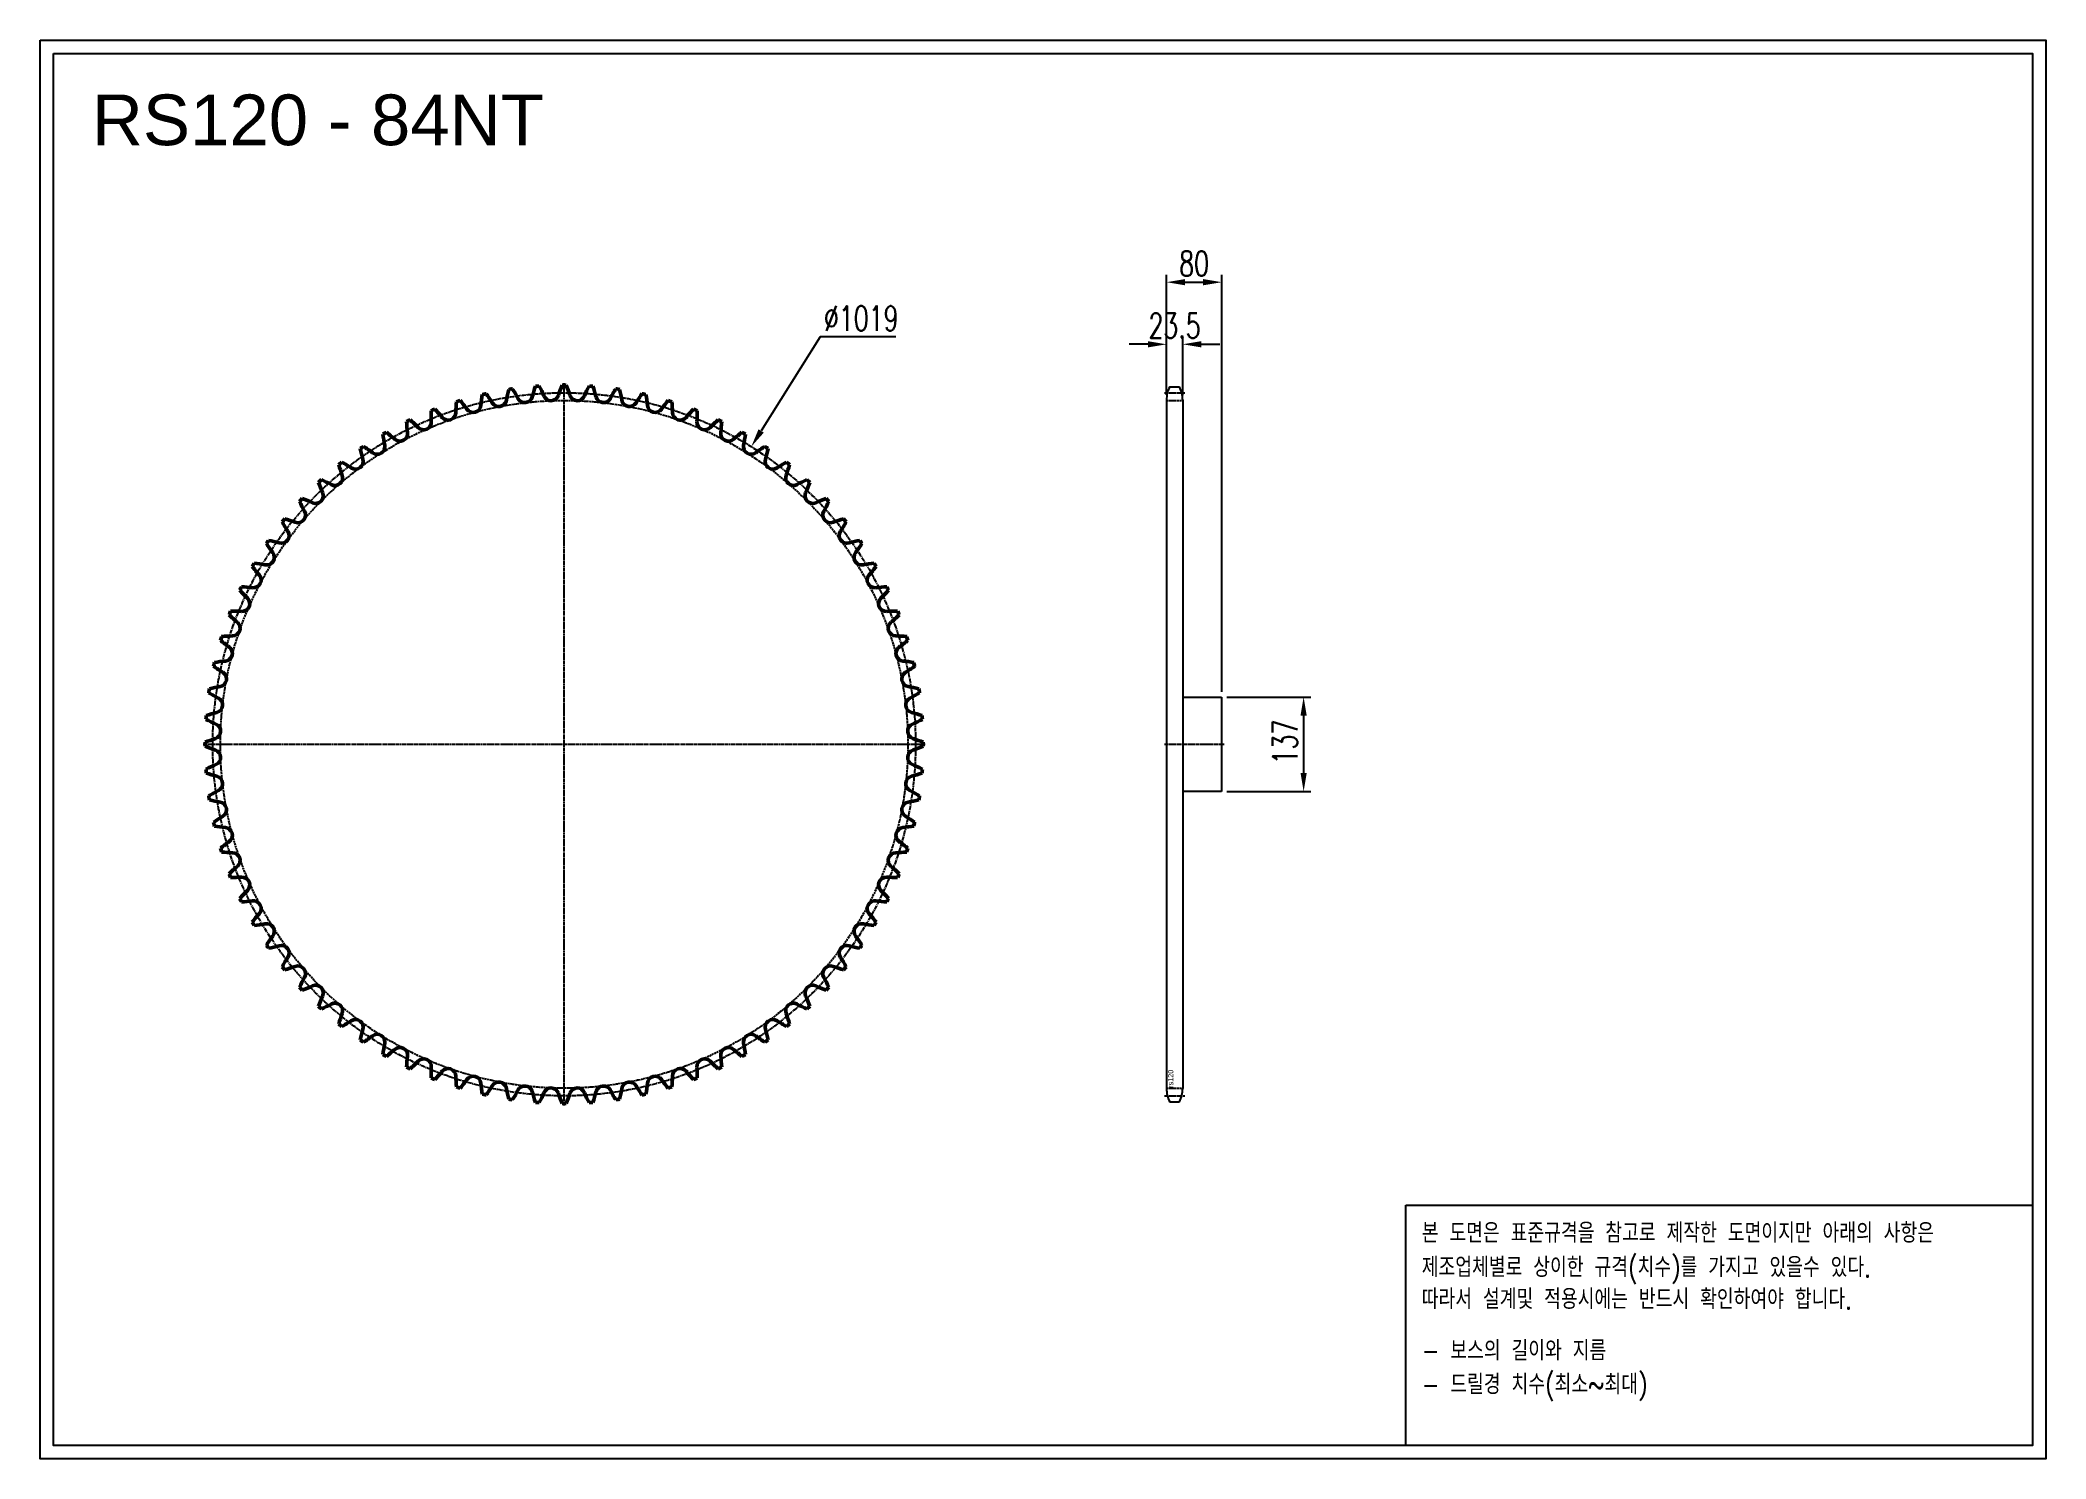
# Model space of a CAD drawing. Header units: millimetres. Extents: x -53094 to -50187, y 50864 to 52921.
import ezdxf

# ---------------------------------------------------------------- set-up
doc = ezdxf.new("R2010")
doc.units = ezdxf.units.MM
for name, pattern in [('AM_ISO02W050', [7.5, 6, -1.5]), ('AM_ISO02W050x2', [3.75, 3, -0.75]), ('AM_ISO08W050', [18, 12, -1.5, 3, -1.5]), ('AM_ISO08W050x2', [9, 6, -0.75, 1.5, -0.75])]:
    doc.linetypes.add(name, pattern=pattern)
for name, color, linetype, lineweight in [('AM_0N', 7, 'Continuous', 50), ('AM_3N', 6, 'AM_ISO02W050', 25), ('AM_7', 4, 'AM_ISO08W050', 25), ('AM_7N', 4, 'AM_ISO08W050', 25)]:
    doc.layers.add(name, color=color, linetype=linetype, lineweight=lineweight)
doc.layers.add('S-DIM', color=7, linetype='Continuous')
doc.styles.add('HAN', font='ROMANS.shx', dxfattribs={"width": 0.7, "bigfont": 'whgtxt.shx'})
doc.styles.add('HSG', font='SIMPLEX.shx', dxfattribs={"width": 0.7, "bigfont": 'HSG.shx'})
doc.styles.get("Standard").update_dxf_attribs({"font": 'arial.ttf'})
doc.dimstyles.new('APP50', dxfattribs={"dimscale": 15, "dimtxt": 2.4, "dimasz": 1.8, "dimexe": 0.7, "dimexo": 0.5, "dimgap": 0.6, "dimtad": 1, "dimtoh": 1, "dimdec": 1, "dimrnd": 0.01, "dimzin": 9, "dimdsep": 46, "dimtxsty": 'HSG', "dimcen": 0, "dimclrd": 1, "dimclre": 1, "dimclrt": 256, "dimazin": 2, "dimtp": 1, "dimtm": 1, "dimtfac": 0.5, "dimtdec": 1, "dimtofl": 0, "dimtmove": 0, "dimatfit": 3, "dimfxl": 0, "dimtvp": 1, "dimtolj": 2, "dimlwd": -1, "dimlwe": -1, "dimarcsym": 0})

# ---------------------------------------------------------------- blocks, each defined once
blk = doc.blocks.new('*D1')
at = {"layer": 'Defpoints', "color": 0, "transparency": 16777216}
for p in [(-51381.4, 51968.5), (-51381.4, 51831.5), (-51262.6, 51831.5)]:
    blk.add_point(p, dxfattribs=at)
at = {"layer": 'S-DIM', "color": 1, "transparency": 16777216}
for p, q in [((-51373.9, 51968.5), (-51252.1, 51968.5)), ((-51262.6, 51941.5), (-51262.6, 51858.5)), ((-51373.9, 51831.5), (-51252.1, 51831.5))]:
    blk.add_line(p, q, dxfattribs=at)
for points in [[(-51267.1, 51941.5), (-51258.1, 51941.5), (-51262.6, 51968.5)], [(-51267.1, 51858.5), (-51258.1, 51858.5), (-51262.6, 51831.5)]]:
    blk.add_solid(points, dxfattribs=at)
at = {"layer": 'S-DIM', "transparency": 16777216, "insert": (-51289.6, 51903.3), "char_height": 36, "attachment_point": 5, "rotation": 90, "style": 'HSG'}
blk.add_mtext('\\A2;137', dxfattribs=at)
blk = doc.blocks.new('*D2')
at = {"layer": 'Defpoints', "color": 0, "transparency": 16777216}
for p in [(-51437.9, 52479.7), (-51461.4, 52398.9), (-51437.9, 52398.3)]:
    blk.add_point(p, dxfattribs=at)
at = {"layer": 'S-DIM', "color": 1, "transparency": 16777216}
for p, q in [((-51461.4, 52406.4), (-51461.4, 52490.2)), ((-51437.9, 52405.8), (-51437.9, 52490.2)), ((-51488.4, 52479.7), (-51515.4, 52479.7)), ((-51410.9, 52479.7), (-51383.9, 52479.7))]:
    blk.add_line(p, q, dxfattribs=at)
for points in [[(-51488.4, 52484.2), (-51488.4, 52475.2), (-51461.4, 52479.7)], [(-51410.9, 52484.2), (-51410.9, 52475.2), (-51437.9, 52479.7)]]:
    blk.add_solid(points, dxfattribs=at)
at = {"layer": 'S-DIM', "transparency": 16777216, "insert": (-51449.7, 52506.7), "char_height": 36, "attachment_point": 5, "style": 'HSG'}
blk.add_mtext('\\A2;23.5', dxfattribs=at)
blk = doc.blocks.new('*D3')
at = {"layer": 'Defpoints', "color": 0, "transparency": 16777216}
for p in [(-51381.4, 52569.7), (-51461.4, 52398.9), (-51381.4, 51968.5)]:
    blk.add_point(p, dxfattribs=at)
at = {"layer": 'S-DIM', "color": 1, "transparency": 16777216}
for p, q in [((-51461.4, 52406.4), (-51461.4, 52580.2)), ((-51381.4, 51976), (-51381.4, 52580.2)), ((-51434.4, 52569.7), (-51408.4, 52569.7))]:
    blk.add_line(p, q, dxfattribs=at)
for points in [[(-51434.4, 52574.2), (-51434.4, 52565.2), (-51461.4, 52569.7)], [(-51408.4, 52574.2), (-51408.4, 52565.2), (-51381.4, 52569.7)]]:
    blk.add_solid(points, dxfattribs=at)
at = {"layer": 'S-DIM', "transparency": 16777216, "insert": (-51421.4, 52596.7), "char_height": 36, "attachment_point": 5, "style": 'HSG'}
blk.add_mtext('\\A2;80', dxfattribs=at)
blk = doc.blocks.new('notice1')
at = {"color": 4}
blk.add_lwpolyline([(-22142.12, 1735.9), (-22053.8, 1735.9), (-22053.8, 1702.07), (-22142.12, 1702.07)], close=True, dxfattribs=at)
at = {"color": 4, "style": 'HAN', "width": 0.8}
for s, p in [('본 도면은 표준규격을 참고로 제작한 도면이지만 아래의 사항은', (-22139.9, 1730.62)), ('제조업체별로 상이한 규격(치수)를 가지고 있을수 있다.', (-22139.9, 1725.78)), ('따라서 설계및 적용시에는 반드시 확인하여야 합니다.', (-22139.9, 1721.28)), ('- 보스의 길이와 지름', (-22139.9, 1714.03)), ('- 드릴경 치수(최소~최대)', (-22139.9, 1709.27))]:
    blk.add_text(s, height=2.7949, dxfattribs=at).set_placement(p)
blk = doc.blocks.new('*D5')
at = {"layer": 'Defpoints', "color": 0, "transparency": 16777216}
for p in [(-52063.4, 52331.3), (-52605.9, 51468.7)]:
    blk.add_point(p, dxfattribs=at)
at = {"layer": 'S-DIM', "color": 1, "linetype": 'ByBlock', "transparency": 16777216}
for p, q in [((-51963.4, 52490.3), (-52049.1, 52354.1)), ((-51853.6, 52490.3), (-51963.4, 52490.3))]:
    blk.add_line(p, q, dxfattribs=at)
at = {"layer": 'S-DIM', "color": 1, "transparency": 16777216}
blk.add_solid([(-52052.9, 52356.5), (-52045.2, 52351.7), (-52063.4, 52331.3)], dxfattribs=at)
at = {"layer": 'S-DIM', "transparency": 16777216, "insert": (-51904, 52517.3), "char_height": 36, "attachment_point": 5, "style": 'HSG'}
blk.add_mtext('\\A2;∅1019', dxfattribs=at)

msp = doc.modelspace()

# ---------------------------------------------------------------- linework, layer by layer
for p, q in [((-51456.7, 52417.87), (-51442.66, 52417.87)), ((-51461.43, 52398.87), (-51461.43, 51401.09)), ((-51437.93, 52398.87), (-51437.93, 51401.09)), ((-51437.93, 51968.54), (-51381.43, 51968.54)), ((-51381.43, 51968.54), (-51381.43, 51831.54)), ((-51381.43, 51831.54), (-51437.93, 51831.54)), ((-51456.7, 51382.09), (-51442.66, 51382.09))]:
    msp.add_line(p, q)
for points in [[(-53094.38, 52920.51), (-50186.51, 52920.51), (-50186.51, 50864.44), (-53094.38, 50864.44)], [(-53074.8, 52900.92), (-50206.1, 52900.92), (-50206.1, 50884.02), (-53074.8, 50884.02)]]:
    msp.add_lwpolyline(points, close=True)
for centre, start, end in [((-51420.93, 52398.87), 152.02179, 180), ((-51478.43, 52398.87), 0, 27.97821), ((-51420.93, 51401.09), 180, 207.97821), ((-51478.43, 51401.09), 332.02179, 0)]:
    msp.add_arc(centre, 40.5, start, end)
at = {"layer": 'AM_0N'}
for centre, radius, start, end in [((-52227.02, 52368.99), 229.41, 170.50645, 174.46429), ((-52334.65, 51899.98), 520.55, 102.53949, 103.1748), ((-52635.12, 52275.85), 229.41, 31.25, 35.20784), ((-52192.28, 52359.64), 229.41, 166.22074, 170.17857), ((-52334.65, 51899.98), 520.55, 98.25377, 98.88908), ((-52606.19, 52297.25), 229.41, 26.96429, 30.92212), ((-52391.71, 52406.37), 11.23, 206.96429, 345.89286), ((-52158.32, 52347.71), 229.41, 161.93502, 165.89286), ((-52334.65, 51899.98), 520.55, 93.96806, 94.60337), ((-52575.74, 52316.43), 229.41, 22.67857, 26.63641), ((-52353.7, 52409.21), 11.23, 202.67857, 341.60714), ((-52125.36, 52333.28), 229.41, 157.64931, 161.60714), ((-52334.65, 51899.98), 520.55, 89.68235, 90.31765), ((-52543.94, 52333.28), 229.41, 18.39286, 22.35069), ((-52315.6, 52409.21), 11.23, 198.39286, 337.32143), ((-52093.56, 52316.43), 229.41, 153.36359, 157.32143), ((-52334.65, 51899.98), 520.55, 85.39663, 86.03194), ((-52510.98, 52347.71), 229.41, 14.10714, 18.06498), ((-52277.59, 52406.37), 11.23, 194.10714, 333.03571), ((-52063.12, 52297.25), 229.41, 149.07788, 153.03571), ((-52334.65, 51899.98), 520.55, 81.11092, 81.74623), ((-52477.03, 52359.64), 229.41, 9.82143, 13.77926), ((-52034.19, 52275.85), 229.41, 144.79216, 148.75), ((-52334.65, 51899.98), 520.55, 76.8252, 77.46051), ((-52442.28, 52368.99), 229.41, 5.53571, 9.49355), ((-52298.13, 52379.8), 229.41, 179.07788, 183.03571), ((-52334.65, 51899.98), 520.55, 111.11092, 111.74623), ((-52687.78, 52226.87), 229.41, 39.82143, 43.77926), ((-52502.96, 52380.97), 11.23, 219.82143, 358.75), ((-52262.37, 52375.72), 229.41, 174.79216, 178.75), ((-52334.65, 51899.98), 520.55, 106.8252, 107.46051), ((-52662.36, 52252.34), 229.41, 35.53571, 39.49355), ((-52466.54, 52392.21), 11.23, 215.53571, 354.46429), ((-52429.39, 52400.69), 11.23, 211.25, 350.17857), ((-52239.91, 52400.69), 11.23, 189.82143, 328.75), ((-52202.76, 52392.21), 11.23, 185.53571, 324.46429), ((-52006.94, 52252.34), 229.41, 140.50645, 144.46429), ((-52334.65, 51899.98), 520.55, 72.53949, 73.1748), ((-52406.93, 52375.72), 229.41, 1.25, 5.20784), ((-52166.34, 52380.97), 11.23, 181.25, 320.17857), ((-51981.52, 52226.87), 229.41, 136.22074, 140.17857), ((-52334.65, 51899.98), 520.55, 68.25377, 68.88908), ((-52371.17, 52379.8), 229.41, 356.96429, 0.92212), ((-52334.65, 51899.98), 520.55, 119.68235, 120.31765), ((-52370.05, 52379.88), 229.41, 187.64931, 191.60714), ((-52732.56, 52170.59), 229.41, 48.39286, 52.35069), ((-52572.77, 52350.52), 11.23, 228.39286, 7.32143), ((-52334.65, 51899.98), 520.55, 115.39663, 116.03194), ((-52334.09, 52381.18), 229.41, 183.36359, 187.32143), ((-52711.22, 52199.57), 229.41, 44.10714, 48.06498), ((-52538.43, 52367.05), 11.23, 224.10714, 3.03571), ((-52130.87, 52367.05), 11.23, 176.96429, 315.89286), ((-51958.08, 52199.57), 229.41, 131.93502, 135.89286), ((-52334.65, 51899.98), 520.55, 63.96806, 64.60337), ((-52096.54, 52350.52), 11.23, 172.67857, 311.60714), ((-52335.21, 52381.18), 229.41, 352.67857, 356.63641), ((-51936.75, 52170.59), 229.41, 127.64931, 131.60714), ((-52334.65, 51899.98), 520.55, 59.68235, 60.31765), ((-52299.25, 52379.88), 229.41, 348.39286, 352.35069), ((-52637.26, 52310), 11.23, 236.96429, 15.89286), ((-52334.65, 51899.98), 520.55, 123.96806, 124.60337), ((-52405.81, 52375.89), 229.41, 191.93502, 195.89286), ((-52751.67, 52140.09), 229.41, 52.67857, 56.63641), ((-52605.77, 52331.46), 11.23, 232.67857, 11.60714), ((-52063.53, 52331.46), 11.23, 168.39286, 307.32143), ((-51917.64, 52140.09), 229.41, 123.36359, 127.32143), ((-52334.65, 51899.98), 520.55, 55.39663, 56.03194), ((-52032.05, 52310), 11.23, 164.10714, 303.03571), ((-52263.49, 52375.89), 229.41, 344.10714, 348.06498), ((-52334.65, 51899.98), 520.55, 132.53949, 133.1748), ((-52782.79, 52075.26), 229.41, 61.25, 65.20784), ((-52667.05, 52286.24), 11.23, 241.25, 20.17857), ((-52334.65, 51899.98), 520.55, 128.25377, 128.88908), ((-52441.18, 52369.24), 229.41, 196.22074, 200.17857), ((-52768.44, 52108.26), 229.41, 56.96429, 60.92212), ((-51900.86, 52108.26), 229.41, 119.07788, 123.03571), ((-52002.25, 52286.24), 11.23, 159.82143, 298.75), ((-52228.12, 52369.24), 229.41, 339.82143, 343.77926), ((-52334.65, 51899.98), 520.55, 51.11092, 51.74623), ((-51886.51, 52075.26), 229.41, 114.79216, 118.75), ((-52334.65, 51899.98), 520.55, 46.8252, 47.46051), ((-52334.65, 51899.98), 520.55, 136.8252, 137.46051), ((-52794.64, 52041.28), 229.41, 65.53571, 69.49355), ((-52694.98, 52260.31), 11.23, 245.53571, 24.46429), ((-52475.95, 52359.97), 229.41, 200.50645, 204.46429), ((-51974.32, 52260.31), 11.23, 155.53571, 294.46429), ((-52193.35, 52359.97), 229.41, 335.53571, 339.49355), ((-51874.66, 52041.28), 229.41, 110.50645, 114.46429), ((-52334.65, 51899.98), 520.55, 42.53949, 43.1748), ((-52334.65, 51899.98), 520.55, 141.11092, 141.74623), ((-52803.91, 52006.51), 229.41, 69.82143, 73.77926), ((-52720.9, 52232.38), 11.23, 249.82143, 28.75), ((-52509.93, 52348.12), 229.41, 204.79216, 208.75), ((-51948.4, 52232.38), 11.23, 151.25, 290.17857), ((-52159.37, 52348.12), 229.41, 331.25, 335.20784), ((-51865.39, 52006.51), 229.41, 106.22074, 110.17857), ((-52334.65, 51899.98), 520.55, 38.25377, 38.88908), ((-52744.67, 52202.59), 11.23, 254.10714, 33.03571), ((-52542.93, 52333.77), 229.41, 209.07788, 213.03571), ((-51924.64, 52202.59), 11.23, 146.96429, 285.89286), ((-52126.37, 52333.77), 229.41, 326.96429, 330.92212), ((-52766.13, 52171.1), 11.23, 258.39286, 37.32143), ((-52334.65, 51899.98), 520.55, 145.39663, 146.03194), ((-52574.76, 52317), 229.41, 213.36359, 217.32143), ((-52810.56, 51971.14), 229.41, 74.10714, 78.06498), ((-51858.74, 51971.14), 229.41, 101.93502, 105.89286), ((-51903.17, 52171.1), 11.23, 142.67857, 281.60714), ((-52094.54, 52317), 229.41, 322.67857, 326.63641), ((-52334.65, 51899.98), 520.55, 33.96806, 34.60337), ((-52334.65, 51899.98), 520.55, 149.68235, 150.31765), ((-52605.26, 52297.89), 229.41, 217.64931, 221.60714), ((-52785.19, 52138.1), 11.23, 262.67857, 41.60714), ((-52814.55, 51935.38), 229.41, 78.39286, 82.35069), ((-51854.75, 51935.38), 229.41, 97.64931, 101.60714), ((-51884.11, 52138.1), 11.23, 138.39286, 277.32143), ((-52064.04, 52297.89), 229.41, 318.39286, 322.35069), ((-52334.65, 51899.98), 520.55, 29.68235, 30.31765), ((-52334.65, 51899.98), 520.55, 153.96806, 154.60337), ((-52634.24, 52276.55), 229.41, 221.93502, 225.89286), ((-52815.85, 51899.42), 229.41, 82.67857, 86.63641), ((-52801.72, 52103.76), 11.23, 266.96429, 45.89286), ((-51853.45, 51899.42), 229.41, 93.36359, 97.32143), ((-51867.58, 52103.76), 11.23, 134.10714, 273.03571), ((-52035.07, 52276.55), 229.41, 314.10714, 318.06498), ((-52334.65, 51899.98), 520.55, 25.39663, 26.03194), ((-52334.65, 51899.98), 520.55, 158.25377, 158.88908), ((-52661.54, 52253.11), 229.41, 226.22074, 230.17857), ((-52814.46, 51863.46), 229.41, 86.96429, 90.92212), ((-51854.84, 51863.46), 229.41, 89.07788, 93.03571), ((-52007.76, 52253.11), 229.41, 309.82143, 313.77926), ((-52334.65, 51899.98), 520.55, 21.11092, 21.74623), ((-52334.65, 51899.98), 520.55, 162.53949, 163.1748), ((-52810.39, 51827.71), 229.41, 91.25, 95.20784), ((-52815.64, 52068.29), 11.23, 271.25, 50.17857), ((-51853.66, 52068.29), 11.23, 129.82143, 268.75), ((-51858.91, 51827.71), 229.41, 84.79216, 88.75), ((-52334.65, 51899.98), 520.55, 16.8252, 17.46051), ((-52687.01, 52227.69), 229.41, 230.50645, 234.46429), ((-52826.88, 52031.87), 11.23, 275.53571, 54.46429), ((-51842.43, 52031.87), 11.23, 125.53571, 264.46429), ((-51982.29, 52227.69), 229.41, 305.53571, 309.49355), ((-52334.65, 51899.98), 520.55, 166.8252, 167.46051), ((-52710.52, 52200.45), 229.41, 234.79216, 238.75), ((-52803.66, 51792.35), 229.41, 95.53571, 99.49355), ((-52835.36, 51994.72), 11.23, 279.82143, 58.75), ((-51833.95, 51994.72), 11.23, 121.25, 260.17857), ((-51865.64, 51792.35), 229.41, 80.50645, 84.46429), ((-51958.78, 52200.45), 229.41, 301.25, 305.20784), ((-52334.65, 51899.98), 520.55, 12.53949, 13.1748), ((-52334.65, 51899.98), 520.55, 171.11092, 171.74623), ((-52731.92, 52171.52), 229.41, 239.07788, 243.03571), ((-52794.31, 51757.61), 229.41, 99.82143, 103.77926), ((-52841.04, 51957.04), 11.23, 284.10714, 63.03571), ((-51828.27, 51957.04), 11.23, 116.96429, 255.89286), ((-51874.99, 51757.61), 229.41, 76.22074, 80.17857), ((-51937.38, 52171.52), 229.41, 296.96429, 300.92212), ((-52334.65, 51899.98), 520.55, 8.25377, 8.88908), ((-52334.65, 51899.98), 520.55, 175.39663, 176.03194), ((-52751.1, 52141.07), 229.41, 243.36359, 247.32143), ((-52782.38, 51723.65), 229.41, 104.10714, 108.06498), ((-51886.92, 51723.65), 229.41, 71.93502, 75.89286), ((-51918.2, 52141.07), 229.41, 292.67857, 296.63641), ((-52334.65, 51899.98), 520.55, 3.96806, 4.60337), ((-52767.95, 51690.69), 229.41, 108.39286, 112.35069), ((-52843.88, 51919.04), 11.23, 288.39286, 67.32143), ((-51825.42, 51919.04), 11.23, 112.67857, 251.60714), ((-51901.35, 51690.69), 229.41, 67.64931, 71.60714), ((-52334.65, 51899.98), 520.55, 179.68235, 180.31765), ((-52767.95, 52109.27), 229.41, 247.64931, 251.60714), ((-52843.88, 51880.93), 11.23, 292.67857, 71.60714), ((-51825.42, 51880.93), 11.23, 108.39286, 247.32143), ((-51901.35, 52109.27), 229.41, 288.39286, 292.35069), ((-52334.65, 51899.98), 520.55, 359.68235, 0.31765), ((-52751.1, 51658.89), 229.41, 112.67857, 116.63641), ((-52334.65, 51899.98), 520.55, 183.96806, 184.60337), ((-52782.38, 52076.31), 229.41, 251.93502, 255.89286), ((-52841.04, 51842.92), 11.23, 296.96429, 75.89286), ((-51828.27, 51842.92), 11.23, 104.10714, 243.03571), ((-51886.92, 52076.31), 229.41, 284.10714, 288.06498), ((-51918.2, 51658.89), 229.41, 63.36359, 67.32143), ((-52334.65, 51899.98), 520.55, 355.39663, 356.03194), ((-52731.92, 51628.45), 229.41, 116.96429, 120.92212), ((-52334.65, 51899.98), 520.55, 188.25377, 188.88908), ((-52794.31, 52042.36), 229.41, 256.22074, 260.17857), ((-51874.99, 52042.36), 229.41, 279.82143, 283.77926), ((-51937.38, 51628.45), 229.41, 59.07788, 63.03571), ((-52334.65, 51899.98), 520.55, 351.11092, 351.74623), ((-52710.52, 51599.52), 229.41, 121.25, 125.20784), ((-52835.36, 51805.24), 11.23, 301.25, 80.17857), ((-51833.95, 51805.24), 11.23, 99.82143, 238.75), ((-51958.78, 51599.52), 229.41, 54.79216, 58.75), ((-52334.65, 51899.98), 520.55, 192.53949, 193.1748), ((-52803.66, 52007.61), 229.41, 260.50645, 264.46429), ((-52826.88, 51768.09), 11.23, 305.53571, 84.46429), ((-51842.43, 51768.09), 11.23, 95.53571, 234.46429), ((-51865.64, 52007.61), 229.41, 275.53571, 279.49355), ((-52334.65, 51899.98), 520.55, 346.8252, 347.46051), ((-52687.01, 51572.27), 229.41, 125.53571, 129.49355), ((-52334.65, 51899.98), 520.55, 196.8252, 197.46051), ((-52810.39, 51972.26), 229.41, 264.79216, 268.75), ((-52815.64, 51731.67), 11.23, 309.82143, 88.75), ((-51853.66, 51731.67), 11.23, 91.25, 230.17857), ((-51858.91, 51972.26), 229.41, 271.25, 275.20784), ((-51982.29, 51572.27), 229.41, 50.50645, 54.46429), ((-52334.65, 51899.98), 520.55, 342.53949, 343.1748), ((-52661.54, 51546.85), 229.41, 129.82143, 133.77926), ((-52334.65, 51899.98), 520.55, 201.11092, 201.74623), ((-52814.46, 51936.5), 229.41, 269.07788, 273.03571), ((-52801.72, 51696.2), 11.23, 314.10714, 93.03571), ((-51867.58, 51696.2), 11.23, 86.96429, 225.89286), ((-51854.84, 51936.5), 229.41, 266.96429, 270.92212), ((-52007.76, 51546.85), 229.41, 46.22074, 50.17857), ((-52334.65, 51899.98), 520.55, 338.25377, 338.88908), ((-52634.24, 51523.41), 229.41, 134.10714, 138.06498), ((-52334.65, 51899.98), 520.55, 205.39663, 206.03194), ((-52815.85, 51900.54), 229.41, 273.36359, 277.32143), ((-52785.19, 51661.87), 11.23, 318.39286, 97.32143), ((-51884.11, 51661.87), 11.23, 82.67857, 221.60714), ((-51853.45, 51900.54), 229.41, 262.67857, 266.63641), ((-52035.07, 51523.41), 229.41, 41.93502, 45.89286), ((-52334.65, 51899.98), 520.55, 333.96806, 334.60337), ((-52605.26, 51502.08), 229.41, 138.39286, 142.35069), ((-52064.04, 51502.08), 229.41, 37.64931, 41.60714), ((-52334.65, 51899.98), 520.55, 209.68235, 210.31765), ((-52814.55, 51864.58), 229.41, 277.64931, 281.60714), ((-52766.13, 51628.86), 11.23, 322.67857, 101.60714), ((-52574.76, 51482.97), 229.41, 142.67857, 146.63641), ((-51903.17, 51628.86), 11.23, 78.39286, 217.32143), ((-52094.54, 51482.97), 229.41, 33.36359, 37.32143), ((-51854.75, 51864.58), 229.41, 258.39286, 262.35069), ((-52334.65, 51899.98), 520.55, 329.68235, 330.31765), ((-52334.65, 51899.98), 520.55, 213.96806, 214.60337), ((-52810.56, 51828.82), 229.41, 281.93502, 285.89286), ((-52744.67, 51597.38), 11.23, 326.96429, 105.89286), ((-52542.93, 51466.19), 229.41, 146.96429, 150.92212), ((-51924.64, 51597.38), 11.23, 74.10714, 213.03571), ((-52126.37, 51466.19), 229.41, 29.07788, 33.03571), ((-51858.74, 51828.82), 229.41, 254.10714, 258.06498), ((-52334.65, 51899.98), 520.55, 325.39663, 326.03194), ((-52334.65, 51899.98), 520.55, 218.25377, 218.88908), ((-52803.91, 51793.45), 229.41, 286.22074, 290.17857), ((-52720.9, 51567.58), 11.23, 331.25, 110.17857), ((-52509.93, 51451.84), 229.41, 151.25, 155.20784), ((-51948.4, 51567.58), 11.23, 69.82143, 208.75), ((-52159.37, 51451.84), 229.41, 24.79216, 28.75), ((-51865.39, 51793.45), 229.41, 249.82143, 253.77926), ((-52334.65, 51899.98), 520.55, 321.11092, 321.74623), ((-52334.65, 51899.98), 520.55, 222.53949, 223.1748), ((-52794.64, 51758.68), 229.41, 290.50645, 294.46429), ((-52694.98, 51539.65), 11.23, 335.53571, 114.46429), ((-52475.95, 51439.99), 229.41, 155.53571, 159.49355), ((-51974.32, 51539.65), 11.23, 65.53571, 204.46429), ((-52193.35, 51439.99), 229.41, 20.50645, 24.46429), ((-51874.66, 51758.68), 229.41, 245.53571, 249.49355), ((-52334.65, 51899.98), 520.55, 316.8252, 317.46051), ((-52334.65, 51899.98), 520.55, 226.8252, 227.46051), ((-52782.79, 51724.7), 229.41, 294.79216, 298.75), ((-52667.05, 51513.73), 11.23, 339.82143, 118.75), ((-52441.18, 51430.72), 229.41, 159.82143, 163.77926), ((-52768.44, 51691.7), 229.41, 299.07788, 303.03571), ((-52637.26, 51489.97), 11.23, 344.10714, 123.03571), ((-52032.05, 51489.97), 11.23, 56.96429, 195.89286), ((-51900.86, 51691.7), 229.41, 236.96429, 240.92212), ((-52002.25, 51513.73), 11.23, 61.25, 200.17857), ((-52228.12, 51430.72), 229.41, 16.22074, 20.17857), ((-51886.51, 51724.7), 229.41, 241.25, 245.20784), ((-52334.65, 51899.98), 520.55, 312.53949, 313.1748), ((-52334.65, 51899.98), 520.55, 231.11092, 231.74623), ((-52405.81, 51424.07), 229.41, 164.10714, 168.06498), ((-52334.65, 51899.98), 520.55, 235.39663, 236.03194), ((-52751.67, 51659.87), 229.41, 303.36359, 307.32143), ((-52605.77, 51468.5), 11.23, 348.39286, 127.32143), ((-52063.53, 51468.5), 11.23, 52.67857, 191.60714), ((-51917.64, 51659.87), 229.41, 232.67857, 236.63641), ((-52334.65, 51899.98), 520.55, 303.96806, 304.60337), ((-52263.49, 51424.07), 229.41, 11.93502, 15.89286), ((-52334.65, 51899.98), 520.55, 308.25377, 308.88908), ((-52370.05, 51420.08), 229.41, 168.39286, 172.35069), ((-52334.65, 51899.98), 520.55, 239.68235, 240.31765), ((-52732.56, 51629.38), 229.41, 307.64931, 311.60714), ((-52572.77, 51449.45), 11.23, 352.67857, 131.60714), ((-52334.09, 51418.78), 229.41, 172.67857, 176.63641), ((-52711.22, 51600.4), 229.41, 311.93502, 315.89286), ((-52538.43, 51432.91), 11.23, 356.96429, 135.89286), ((-52130.87, 51432.91), 11.23, 44.10714, 183.03571), ((-51958.08, 51600.4), 229.41, 224.10714, 228.06498), ((-52096.54, 51449.45), 11.23, 48.39286, 187.32143), ((-52335.21, 51418.78), 229.41, 3.36359, 7.32143), ((-51936.75, 51629.38), 229.41, 228.39286, 232.35069), ((-52334.65, 51899.98), 520.55, 299.68235, 300.31765), ((-52299.25, 51420.08), 229.41, 7.64931, 11.60714), ((-52334.65, 51899.98), 520.55, 243.96806, 244.60337), ((-52298.13, 51420.17), 229.41, 176.96429, 180.92212), ((-52334.65, 51899.98), 520.55, 248.25377, 248.88908), ((-52687.78, 51573.09), 229.41, 316.22074, 320.17857), ((-52502.96, 51418.99), 11.23, 1.25, 140.17857), ((-52262.37, 51424.24), 229.41, 181.25, 185.20784), ((-52662.36, 51547.62), 229.41, 320.50645, 324.46429), ((-52466.54, 51407.76), 11.23, 5.53571, 144.46429), ((-52202.76, 51407.76), 11.23, 35.53571, 174.46429), ((-52006.94, 51547.62), 229.41, 215.53571, 219.49355), ((-52406.93, 51424.24), 229.41, 354.79216, 358.75), ((-52166.34, 51418.99), 11.23, 39.82143, 178.75), ((-51981.52, 51573.09), 229.41, 219.82143, 223.77926), ((-52334.65, 51899.98), 520.55, 291.11092, 291.74623), ((-52371.17, 51420.17), 229.41, 359.07788, 3.03571), ((-52334.65, 51899.98), 520.55, 295.39663, 296.03194), ((-52334.65, 51899.98), 520.55, 252.53949, 253.1748), ((-52227.02, 51430.97), 229.41, 185.53571, 189.49355), ((-52334.65, 51899.98), 520.55, 256.8252, 257.46051), ((-52635.12, 51524.11), 229.41, 324.79216, 328.75), ((-52429.39, 51399.28), 11.23, 9.82143, 148.75), ((-52192.28, 51440.32), 229.41, 189.82143, 193.77926), ((-52334.65, 51899.98), 520.55, 261.11092, 261.74623), ((-52606.19, 51502.71), 229.41, 329.07788, 333.03571), ((-52391.71, 51393.6), 11.23, 14.10714, 153.03571), ((-52158.32, 51452.25), 229.41, 194.10714, 198.06498), ((-52575.74, 51483.53), 229.41, 333.36359, 337.32143), ((-52353.7, 51390.75), 11.23, 18.39286, 157.32143), ((-52125.36, 51466.68), 229.41, 198.39286, 202.35069), ((-52543.94, 51466.68), 229.41, 337.64931, 341.60714), ((-52315.6, 51390.75), 11.23, 22.67857, 161.60714), ((-52093.56, 51483.53), 229.41, 202.67857, 206.63641), ((-52510.98, 51452.25), 229.41, 341.93502, 345.89286), ((-52277.59, 51393.6), 11.23, 26.96429, 165.89286), ((-52063.12, 51502.71), 229.41, 206.96429, 210.92212), ((-52334.65, 51899.98), 520.55, 278.25377, 278.88908), ((-52477.03, 51440.32), 229.41, 346.22074, 350.17857), ((-52239.91, 51399.28), 11.23, 31.25, 170.17857), ((-52034.19, 51524.11), 229.41, 211.25, 215.20784), ((-52334.65, 51899.98), 520.55, 282.53949, 283.1748), ((-52442.28, 51430.97), 229.41, 350.50645, 354.46429), ((-52334.65, 51899.98), 520.55, 286.8252, 287.46051), ((-52334.65, 51899.98), 520.55, 265.39663, 266.03194), ((-52334.65, 51899.98), 520.55, 269.68235, 270.31765), ((-52334.65, 51899.98), 520.55, 273.96806, 274.60337)]:
    msp.add_arc(centre, radius, start, end, dxfattribs=at)
at = {"layer": 'AM_3N', "linetype": 'AM_ISO02W050x2'}
for p, q in [((-51461.43, 52398.34), (-51437.93, 52398.34)), ((-51461.43, 51401.62), (-51437.93, 51401.62))]:
    msp.add_line(p, q, dxfattribs=at)
msp.add_circle((-52334.65, 51899.98), 498.36, dxfattribs=at)
at = {"layer": 'AM_7', "linetype": 'AM_ISO08W050x2'}
for p, q in [((-51464.43, 52409.46), (-51434.93, 52409.46)), ((-51464.43, 51900.04), (-51378, 51900.04)), ((-51464.43, 51390.5), (-51434.93, 51390.5))]:
    msp.add_line(p, q, dxfattribs=at)
msp.add_circle((-52334.65, 51899.98), 509.48, dxfattribs=at)
at = {"layer": 'AM_7N', "linetype": 'AM_ISO08W050x2'}
for p, q in [((-52334.65, 51376.43), (-52334.65, 52423.53)), ((-52858.2, 51899.98), (-51811.1, 51899.98))]:
    msp.add_line(p, q, dxfattribs=at)

# ---------------------------------------------------------------- block references
at = {"xscale": 10.2816190641073, "yscale": 10.2816190641073, "zscale": 10.2816190641073}
msp.add_blockref('notice1', (176542.65, 33384.01), dxfattribs=at)

# ---------------------------------------------------------------- texts
msp.add_text('RS120 - 84NT', height=73.431).set_placement((-53019.5, 52768.25))
msp.add_text('rs120', height=7.5, rotation=90).set_placement((-51451.58, 51402.2))

# ---------------------------------------------------------------- dimensions: what is measured, and where the dimension line sits
at = {"layer": 'S-DIM'}
dim = msp.add_linear_dim(base=(-51381.43, 52569.74), p1=(-51461.43, 52398.87), p2=(-51381.43, 51968.54), dimstyle='APP50', dxfattribs=at)
dim.commit()
dim.dimension.update_dxf_attribs({"geometry": '*D3', "text_midpoint": (-51421.43, 52596.74)})
dim = msp.add_diameter_dim_2p(p1=(-52605.87, 51468.69), p2=(-52063.43, 52331.27), dimstyle='APP50', override={"dimarcsym": 1}, dxfattribs=at)
dim.commit()
dim.dimension.update_dxf_attribs({"geometry": '*D5', "text_midpoint": (-51903.99, 52490.35), "dimtype": 131})
dim = msp.add_linear_dim(base=(-51437.93, 52479.74), p1=(-51461.43, 52398.87), p2=(-51437.93, 52398.34), dimstyle='APP50', dxfattribs=at)
dim.commit()
dim.dimension.update_dxf_attribs({"geometry": '*D2', "text_midpoint": (-51449.68, 52479.74), "dimtype": 128})
dim = msp.add_linear_dim(base=(-51262.62, 51831.54), p1=(-51381.43, 51968.54), p2=(-51381.43, 51831.54), angle=90, dimstyle='APP50', dxfattribs=at)
dim.commit()
dim.dimension.update_dxf_attribs({"geometry": '*D1', "text_midpoint": (-51262.62, 51903.26), "dimtype": 128})

doc.saveas('drawing.dxf')
